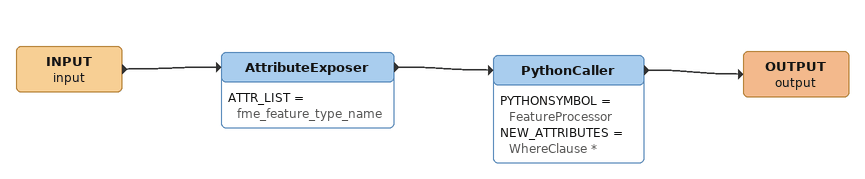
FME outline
INPUT (input)
    -> AttributeExposer
AttributeExposer
    ATTR_LIST = fme_feature_type_name
    -> PythonCaller
PythonCaller
    PYTHONSYMBOL = FeatureProcessor
    NEW_ATTRIBUTES = WhereClause *
    -> OUTPUT (output)
OUTPUT (output)
